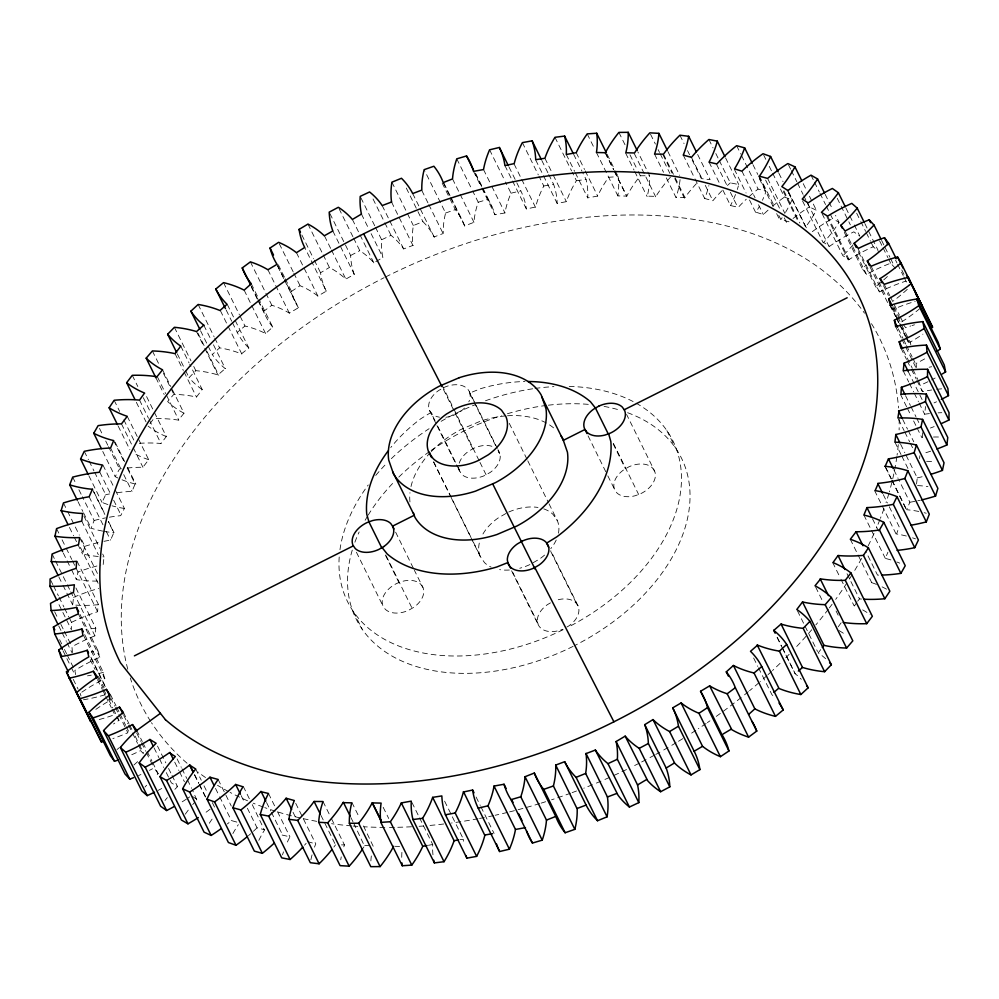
<?xml version="1.0" encoding="UTF-8"?>
<svg xmlns="http://www.w3.org/2000/svg" width="999" height="999" viewBox="0 0 999 999"><rect width="100%" height="100%" fill="white"/><g stroke="black" fill="none" stroke-linecap="round" stroke-linejoin="round"><path stroke-width="0.75" stroke-dasharray="5 3.75" d="M69.443 618.169L71.516 622.365L71.391 629.707L57.555 601.723M419.568 817.919L432.717 844.505L432.629 846.303A129.52 86.164 -26.3 0 0 432.967 854.769M614.348 170.916L626.798 196.104L617.882 195.891L618.181 193.706A129.52 86.164 -26.3 0 0 618.156 176.623L608.653 177.273A127.21 84.615 -26.3 0 0 598.126 195.067L597.677 196.066L587.724 197.877L587.812 196.079A129.52 86.164 -26.3 0 0 586.076 179.47L582.617 172.465M442.157 183.042L455.294 209.628A129.52 86.164 -26.3 0 1 464.685 225.949L473.963 222.29L474.163 220.055A127.21 84.615 -26.3 0 1 478.221 202.223L472.689 191.021M919.579 458.578L919.854 455.769M71.516 622.365A129.52 86.164 -26.3 0 1 97.602 611.725L98.064 604.695A127.21 84.615 -26.3 0 1 72.677 604.894L73.539 597.39L70.767 591.795M72.44 652.484L71.953 646.765A129.52 86.164 -26.3 0 1 93.806 636.276L94.905 635.839L95.792 628.159L75.05 586.176M103.184 564.497L104.071 556.843L102.697 554.045M916.545 484.003L917.257 477.884L905.494 454.095M929.407 413.598A127.21 84.615 -26.3 0 0 926.897 413.898L924.637 414.223L925.536 406.531M922.377 437.687L922.839 430.656M481.83 188.162L494.967 214.748L504.97 212.937L505.282 211.164A127.21 84.615 -26.3 0 1 511.013 193.194L505.482 182.005M97.465 581.068A127.21 84.615 -26.3 0 1 76.411 579.607L77.997 572.002A129.52 86.164 -26.3 0 1 100.799 565.034M512.537 180.981L526.361 208.966L535.614 207.005A127.21 84.615 -26.3 0 1 543.806 186.001L538.973 176.211M373.176 846.228L362.237 823.376M670.454 177.148A127.21 84.615 -26.3 0 0 655.968 196.353L647.265 196.154A129.52 86.164 -26.3 0 0 649.637 175.712L637.886 151.923M98.202 556.468A127.21 84.615 -26.3 0 1 82.567 553.995L84.865 546.316L80.032 536.525M102.76 531.118A127.21 84.615 -26.3 0 1 91.121 528.209L94.131 520.504L82.368 496.715M117.095 492.719A129.52 86.164 -26.3 0 1 132.03 491.396L135.102 483.953L126.798 467.157M890.883 559.927A127.21 84.615 -26.3 0 0 887.774 559.04L885.339 558.429L887.899 552.222M295.716 803.321L315.771 843.905L315.397 844.779A129.52 86.164 -26.3 0 0 314.273 847.789M721.915 190.784A127.21 84.615 -26.3 0 0 714.285 199.051L712.874 200.749L704.67 198.476L705.032 197.59A129.52 86.164 -26.3 0 0 708.878 185.602M103.946 541.333A129.52 86.164 -26.3 0 1 107.742 540.609L110.564 540.134L113.824 532.667L108.292 521.478M109.378 517.195A129.52 86.164 -26.3 0 1 120.692 515.671L124.4 508.454L114.723 488.861M906.355 536.026A127.21 84.615 -26.3 0 0 896.578 534.003L899.162 526.76L888.099 504.37M918.78 511.463A127.21 84.615 -26.3 0 0 909.839 510.052L906.617 509.715L909.877 502.235L898.813 479.845M107.904 504.545A127.21 84.615 -26.3 0 1 102.01 502.372L105.707 494.68L94.643 472.302M117.907 477.984A127.21 84.615 -26.3 0 1 115.197 476.648L119.555 469.018A129.52 86.164 -26.3 0 1 123.327 468.494M353.683 823.164L364.46 846.028A127.21 84.615 -26.3 0 1 363.224 848.001M252.235 804.595L264.448 830.157A129.52 86.164 -26.3 0 0 258.479 841.096M768.056 210.165A127.21 84.615 -26.3 0 0 763.373 214.56L755.993 212.213A129.52 86.164 -26.3 0 0 759.427 206.269M789.035 221.79L780.856 219.53L782.117 217.707M666.308 177.884L675.986 197.465L684.927 197.54L686.563 195.317A127.21 84.615 -26.3 0 1 698.651 181.281M333.878 847.065L335.514 844.829M149.962 423.626L153.709 418.693A129.52 86.164 -26.3 0 1 178.396 420.104L183.991 413.199L171.541 388.012M838.173 626.848L841.62 622.202M127.085 468.056A129.52 86.164 -26.3 0 1 141.858 467.257L142.919 467.257L148.689 459.702L138.324 438.711M183.991 413.199A127.21 84.615 -26.3 0 1 167.632 401.523L173.826 394.33A129.52 86.164 -26.3 0 1 194.455 396.603L196.478 397.04L202.21 389.51L189.773 364.323M820.679 649.65L818.218 652.871L819.018 653.408A127.21 84.615 -26.3 0 1 825.649 658.741M876.473 584.39A127.21 84.615 -26.3 0 0 873.538 583.291L871.752 582.679L873.401 580.519M139.311 443.331A129.52 86.164 -26.3 0 1 160.964 443.481L166.333 436.551L144.905 393.181M854.457 605.956L856.792 602.36M857.691 601.211L859.477 598.901A129.52 86.164 -26.3 0 0 861.812 599.075M722.901 190.135L730.506 205.532L738.286 207.342A127.21 84.615 -26.3 0 1 746.278 199.226M282.143 835.039L289.935 836.85A129.52 86.164 -26.3 0 0 286.139 844.854M196.778 799.924L192.332 789.709M854.282 224.937L859.814 236.126L853.808 231.843A127.21 84.615 -26.3 0 0 829.62 246.278L823.663 242.457A129.52 86.164 -26.3 0 0 839.01 222.34L835.551 215.347M202.21 389.51L201.411 388.973A127.21 84.615 -26.3 0 1 189.073 377.647L195.829 370.666A129.52 86.164 -26.3 0 1 215.647 374.263L217.932 374.95L225.225 368.581M213.461 344.805L225.362 368.706L223.189 366.895A127.21 84.615 -26.3 0 1 212.325 354.558L219.58 347.852A129.52 86.164 -26.3 0 1 241.408 353.883L248.826 347.977L234.99 319.992M240.122 316.208L244.967 326.011A129.52 86.164 -26.3 0 1 265.584 333.529L272.715 327.123L258.878 299.138M152.635 762.512L158.167 773.701L157.33 774.462A129.52 86.164 -26.3 0 0 154.52 777.097M895.441 268.406L890.658 263.212A127.21 84.615 -26.3 0 0 868.606 273.264L866.495 274.425L862.262 268.681L863.111 267.919A129.52 86.164 -26.3 0 0 865.921 265.284M236.85 822.09L231.406 820.579L230.419 821.428A127.21 84.615 -26.3 0 1 227.385 823.913M248.826 347.977L248.501 347.677A127.21 84.615 -26.3 0 1 237.238 332.405L244.967 326.011M210.09 809.202L208.129 810.701A127.21 84.615 -26.3 0 1 204.92 813.049M272.715 327.123L271.416 325.474A127.21 84.615 -26.3 0 1 263.674 311.313L271.828 305.244A129.52 86.164 -26.3 0 1 288.624 312.687L289.36 313.137L298.451 307.717L284.628 279.732M298.451 307.717L297.602 306.343A127.21 84.615 -26.3 0 1 291.496 291.396L300.037 285.702A129.52 86.164 -26.3 0 1 317.894 296.054L326.298 291.146L304.695 247.477M113.436 709.153L118.968 720.354L116.858 721.715A129.52 86.164 -26.3 0 0 113.549 723.963M822.127 213.761L842.881 255.732L849.075 259.528L851.722 257.904A127.21 84.615 -26.3 0 1 873.251 246.765L878.658 251.511M323.189 254.87L329.408 267.47A129.52 86.164 -26.3 0 1 345.741 279.158L354.27 274.35A127.21 84.615 -26.3 0 1 350.637 255.507L329.208 212.138M326.298 291.146L326.136 290.846A127.21 84.615 -26.3 0 1 320.542 272.752L329.408 267.47M353.571 238.062L359.79 250.649A129.52 86.164 -26.3 0 1 372.702 261.551L373.826 262.849L382.892 257.455L382.692 256.568A127.21 84.615 -26.3 0 1 381.63 239.748L375.412 227.16M505.944 513.486L497.889 518.156A42.507 28.284 -26.3 0 0 482.03 535.676M550.437 602.884L547.315 604.707A22.028 14.66 -26.3 0 0 537.35 620.816L538.199 624.612A22.028 14.66 -26.3 0 0 562.699 629.283M566.883 627.035L568.98 625.836A22.028 14.66 -26.3 0 0 578.084 605.918L550.799 550.711M108.966 694.992L110.277 700.249L107.68 701.748A129.52 86.164 -26.3 0 0 95.33 709.727M910.813 344.755L910.164 342.12L912.749 340.622A129.52 86.164 -26.3 0 0 922.926 334.166M158.167 773.701L153.946 767.956L151.836 769.118A127.21 84.615 -26.3 0 1 149.45 770.366M350.637 255.507L359.79 250.649M858.341 251.686L875.624 286.676L879.857 291.783A127.21 84.615 -26.3 0 1 905.943 281.106L909.24 285.589M143.294 753.571L140.584 750.599A127.21 84.615 -26.3 0 1 129.558 755.669M84.678 634.565L103.359 672.352L104.358 678.933A129.52 86.164 -26.3 0 0 81.256 692.569M916.458 367.507L916.083 363.449A129.52 86.164 -26.3 0 0 926.747 357.692M381.63 239.748L391.021 235.352A129.52 86.164 -26.3 0 1 402.485 247.29L403.633 248.938L412.987 245.392M391.546 202.023L412.999 245.579L412.687 242.807A127.21 84.615 -26.3 0 1 413.349 225.562L422.914 221.653A129.52 86.164 -26.3 0 1 434.14 236.938L443.269 233.466A127.21 84.615 -26.3 0 1 445.604 213.024L424.163 169.655M445.604 213.024L455.294 209.628M478.221 202.223L487.987 199.338A129.52 86.164 -26.3 0 1 494.755 213.986L494.967 214.748M103.359 672.352L102.747 672.514A127.21 84.615 -26.3 0 1 98.926 673.488M511.013 193.194L520.804 190.859A129.52 86.164 -26.3 0 1 526.361 208.966M917.257 477.884L919.629 477.347A129.52 86.164 -26.3 0 0 923.451 476.398M916.907 380.419L922.439 391.608L925.361 391.034A127.21 84.615 -26.3 0 1 931.692 389.985M75.637 674.612L74.838 670.466A129.52 86.164 -26.3 0 1 99.813 657.242L98.002 650.761L95.08 651.348A127.21 84.615 -26.3 0 1 91.271 652.01M535.714 160.052L557.155 203.434L566.346 201.648A127.21 84.615 -26.3 0 1 576.411 180.682L572.265 172.29M460.214 839.535L463.286 839.31A129.52 86.164 -26.3 0 0 463.723 844.892M543.806 186.001L553.558 184.216A129.52 86.164 -26.3 0 1 557.155 203.072L557.155 203.434M428.446 845.279L432.717 844.505M909.877 502.235L912.686 501.76A129.52 86.164 -26.3 0 0 916.495 501.036M95.792 628.159L93.544 628.483A127.21 84.615 -26.3 0 1 86.039 629.27M576.411 180.682L586.076 179.47M614.248 171.116L626.698 196.303L628.321 193.319A127.21 84.615 -26.3 0 1 640.334 175.774L649.637 175.712M341.471 844.879L344.443 844.904A129.52 86.164 -26.3 0 0 343.469 847.914M878.571 575.124L877.522 575.112L865.758 551.323M364.747 845.554L370.454 845.703M395.129 846.303L399.588 846.415M102.885 556.805L104.071 556.843M124.4 508.454L123.864 508.379A127.21 84.615 -26.3 0 1 111.988 505.794M719.268 160.489L730.331 182.879L738.736 184.528A129.52 86.164 -26.3 0 1 737.287 189.51M135.102 483.953L132.667 483.341A127.21 84.615 -26.3 0 1 120.704 479.233M247.377 808.228L257.055 827.821L264.685 829.782M741.483 155.469L758.079 189.061L766.096 191.259A129.52 86.164 -26.3 0 1 762.424 200.275M307.555 841.633L315.771 843.905M148.689 459.702L146.903 459.09A127.21 84.615 -26.3 0 1 133.079 452.697M772.689 173.302L784.452 197.09L792.02 199.837A129.52 86.164 -26.3 0 1 784.652 213.786M166.333 436.551L165.984 436.413A127.21 84.615 -26.3 0 1 148.089 426.086M806.518 201.348L809.29 206.943L816.37 210.227A129.52 86.164 -26.3 0 1 805.681 226.91M830.369 214.348L832.454 218.544L839.01 222.34M174.875 789.335A129.52 86.164 -26.3 0 1 177.56 786.638L171.353 782.854L164.448 768.868M192.495 796.49L197.165 799.5M890.971 307.555L892.582 309.628A127.21 84.615 -26.3 0 1 915.196 301.411M903.158 324.313L905.681 327.747L906.93 327.285A127.21 84.615 -26.3 0 1 910.726 325.986M116.446 716.92L118.968 720.354M654.557 471.004L652.359 467.844A22.028 14.66 -26.3 0 0 628.733 466.908L623.776 469.792A22.028 14.66 -26.3 0 0 614.66 489.697L616.858 492.857A22.028 14.66 -26.3 0 0 635.114 495.754L640.484 493.793A22.028 14.66 -26.3 0 0 654.557 471.004L626.585 414.423M558.466 533.166A42.507 28.284 -26.3 0 0 557.28 520.504L553.034 514.41A42.507 28.284 -26.3 0 0 540.983 508.054M578.084 605.918L575.886 602.759A22.028 14.66 -26.3 0 0 554.92 600.724M472.789 448.826L442.769 388.099L438.598 390.522A22.028 14.66 -26.3 0 0 429.483 410.427L431.68 413.586A22.028 14.66 -26.3 0 0 439.485 417.195M458.141 468.394L461.7 474.325A22.028 14.66 -26.3 0 0 485.314 475.249L490.284 472.377A22.028 14.66 -26.3 0 0 500.237 456.268L498.026 449.712M451.498 498.276L480.307 556.568L484.552 562.674A42.507 28.284 -26.3 0 0 491.133 567.12M422.927 587.387L420.729 584.228A22.028 14.66 -26.3 0 0 402.472 581.331L397.115 583.291A22.028 14.66 -26.3 0 0 383.029 606.068L385.239 609.228A22.028 14.66 -26.3 0 0 408.853 610.164L413.811 607.292A22.028 14.66 -26.3 0 0 422.927 587.387L414.398 570.317M901.772 269.917L904.532 275.512M895.566 260.115L896.952 262.924M897.639 264.323L903.171 275.512M903.87 276.91L905.943 281.106M881.605 240.422L884.377 246.016M885.064 247.415L889.909 257.205M890.596 258.604L894.055 265.609M879.595 240.821L882.354 246.428M883.054 247.827L887.886 257.617M888.586 259.016L890.658 263.212M864.822 223.526L877.959 250.112M856.655 213.187L860.114 220.18M860.801 221.578L865.646 231.368M866.333 232.767L870.479 241.171M871.178 242.57L873.251 246.765M884.24 284.365L889.772 295.567M890.459 296.965L899.45 315.147M900.149 316.558L902.909 322.153M845.978 208.142L853.583 223.539M883.491 285.639L888.336 295.442M893.868 306.631L901.473 322.028L903.571 320.667A129.52 86.164 -26.3 0 0 919.492 308.853M892.869 307.143L897.027 315.534M897.714 316.933L910.164 342.12M891.97 307.667L900.961 325.861M901.647 327.26L907.179 338.449M907.879 339.847L909.265 342.645M871.14 266.258L886.35 297.04M890.359 305.332L895.891 316.521M896.578 317.919L899.35 323.526M900.037 324.925L905.569 336.114M906.268 337.512L909.714 344.505M837.212 198.264L850.349 224.85M890.109 305.407L895.641 316.596M896.328 317.994L899.1 323.601M899.787 325L905.319 336.188M906.018 337.587L909.477 344.593M869.879 266.658L887.861 303.047M898.226 328.733L903.071 338.536M903.758 339.935L905.831 344.131M906.53 345.529L912.062 356.73M912.749 358.129L915.521 363.723M857.979 248.626L879.407 292.008M895.641 326.648L901.173 337.849M901.872 339.248L915.696 367.232M845.054 231.044L866.495 274.425M903.346 350.149L912.337 368.344M913.024 369.742L917.869 379.533M918.556 380.931L922.439 391.608M844.292 232.292L862.262 268.681M825.174 194.355L832.791 209.74M900.998 348.239L906.53 359.428M907.217 360.826L910.676 367.819M911.375 369.23L916.208 379.021M908.241 371.553L922.764 400.936M811.013 175.175L813.773 180.769M814.472 182.168L819.305 191.958M820.004 193.356L825.536 204.558M826.223 205.956L829.682 212.949M827.647 216.146L849.075 259.528M903.208 370.841L908.74 382.043M909.427 383.441L913.573 391.833M914.272 393.231L918.418 401.623M919.105 403.022L924.637 414.223M826.847 216.633L848.288 260.015M803.233 183.641L806.692 190.634M809.452 196.229L816.37 210.227M905.544 395.679L910.389 405.469M911.076 406.868L915.921 416.658M916.607 418.057L919.38 423.663M807.667 203.272L829.108 246.641M788.536 164.96L790.609 169.156M791.308 170.567L796.84 181.756M797.527 183.154L803.059 194.343M803.758 195.754L805.831 199.95M900.474 394.355L906.692 406.943M907.392 408.341L910.851 415.347M913.61 420.941L916.383 426.536M917.07 427.934L921.915 437.737M802.522 200.899L823.276 242.882M902.696 419.38L907.529 429.183M908.228 430.581L913.76 441.77M788.623 191.945L806.605 228.321M787.736 190.697L806.405 228.484M778.883 173.252L783.029 181.656M788.561 192.844L792.02 199.837M898.576 419.418L904.107 430.606M904.794 432.005L909.639 441.808M910.326 443.206L913.098 448.801M783.915 190.809L799.824 223.002M783.341 191.546L798.551 222.34M763.698 155.12L765.783 159.316M769.23 166.309L772.002 171.903M900.648 444.293L904.807 452.697M767.594 178.421L784.877 213.399M765.609 180.107L780.831 210.889M784.277 217.882L787.05 223.489M894.929 442.157L901.148 454.745M901.835 456.143L908.066 468.743M759.415 176.161L774.637 206.943M778.783 215.334L780.856 219.53M752.959 164.673L757.791 174.475M758.491 175.874L766.096 191.259M759.352 178.659L773.189 206.643M776.648 213.636L780.107 220.629M736.638 145.679L740.796 154.071M893.968 470.054L898.113 478.446M741.945 171.179L755.082 197.765M758.541 204.758L763.373 214.56M885.863 467.732L891.395 478.933M892.095 480.332L906.617 509.715M884.952 466.308L891.17 478.908M891.87 480.307L906.393 509.69M734.315 169.218L746.066 193.007M749.525 200L755.744 212.6M725.599 157.942L738.736 184.528M708.89 139.498L713.036 147.902M715.808 153.496L718.568 159.091M883.266 494.58L887.412 502.972M716.545 164.311L727.609 186.701M730.381 192.295L737.986 207.68M874.6 490.546L881.518 504.532M882.204 505.931L896.041 533.928M709.065 162.15L720.129 184.54M697.652 154.483L710.102 179.67L701.335 178.596L690.272 156.206M872.502 518.793L879.42 532.792M691.445 157.367L702.509 179.758M705.269 185.352L712.874 200.749M679.907 135.215L684.053 143.606M687.512 150.612L689.585 154.808M863.898 515.047L870.816 529.033M871.503 530.444L885.339 558.429M683.229 155.095L694.293 177.485M694.992 178.883L704.67 198.476M667.894 151.536L679.657 175.325M663.486 154.171L684.927 197.54M662.999 154.833L671.99 173.027M674.75 178.621L684.44 198.214M650.536 134.241L655.381 144.043M658.141 149.638L659.527 152.435M660.227 153.834L669.904 173.426M850.311 539.298L871.752 582.679M654.557 154.096L663.548 172.278M847.027 573.713L859.477 598.901M634.253 153.446L655.694 196.815M832.666 562.449L840.271 577.834M840.958 579.233L854.095 605.819M618.893 132.405L625.811 146.391M629.957 154.795L637.562 170.18M638.261 171.578L640.334 175.774M625.699 153.234L634.003 170.017M634.69 171.428L647.14 196.616M836.076 611.001L838.161 615.197M607.092 154.233L614.697 169.63M615.396 171.029L618.156 176.623M605.357 152.722L613.661 169.518M605.257 152.922L613.548 169.718M815.696 587.2L823.313 602.597M587.212 133.891L594.13 147.889M596.44 152.51L617.882 195.891M576.236 152.685L584.54 169.48M585.227 170.879L597.677 196.066M573.626 154.283L581.918 171.066M797.477 610.889L804.395 624.887M805.082 626.286L817.532 651.473M566.283 154.495L574.587 171.291M575.274 172.69L587.724 197.877M554.969 137.3L571.578 170.891M544.905 158.267L552.509 173.651M553.209 175.062L566.346 201.648M541.795 160.427L548.026 173.027M548.713 174.425L553.558 184.216M777.234 637.412L781.38 645.804M782.08 647.202L795.216 673.788M777.097 637.287L781.93 647.09M782.629 648.488L795.079 673.676L797.252 675.474A127.21 84.615 -26.3 0 1 801.298 679.308M666.907 430.619L675.486 447.964M522.377 142.62L538.274 174.813M514.098 163.998L521.003 177.984M521.703 179.383L535.526 207.367M753.633 658.016L757.779 666.408M758.478 667.819L771.94 694.705A127.21 84.615 -26.3 0 1 773.875 696.678M509.04 167.07L520.804 190.859M504.92 165.584L511.838 179.583M489.585 149.813L504.795 180.594M483.528 169.555L491.133 184.94M491.82 186.351L504.97 212.937M613.398 443.394L638.636 494.468M613.199 443.956L625.474 468.806M475.487 173.214L482.405 187.213M482.892 188.224L491.883 206.418M475.536 174.151L481.768 186.751M482.455 188.149L487.987 199.338M473.526 171.366L481.143 186.763M456.78 158.841L472.003 189.623M588.061 435.864L607.155 474.513M607.842 475.899L615.009 490.197M452.522 178.908L459.44 192.907M460.127 194.305L473.963 222.29M443.893 183.204L450.112 195.804M450.811 197.203L462.562 220.991M443.244 182.567L464.685 225.949M421.853 190.534L428.072 203.122M428.771 204.533L443.294 233.916M412.699 193.556L434.328 237.312M406.318 188.074L422.914 221.653M391.908 182.18L413.349 225.562M509.265 423.339L527.097 459.428M527.784 460.826L548.364 502.46M549.05 503.858L557.28 520.504M382.192 205.569L389.111 219.555M389.797 220.954L403.633 248.938M550.724 551.398L576.648 603.846M443.568 387.649A22.028 14.66 -26.3 0 1 469.38 391.745L497.352 448.326M495.591 445.492L469.667 393.044L480.744 388.636A129.608 86.226 -26.3 0 1 524.999 381.531M498.314 451.011L499.687 453.771M373.039 198.976L384.103 221.366M384.802 222.765L391.021 235.352M360.889 197.777L374.725 225.762M361.451 214.073L368.369 228.072M371.128 233.666L382.892 257.455M442.008 385.04L453.084 407.43M453.771 408.828L479.283 461.001M479.97 462.375L486.101 474.8M352.385 219.468L359.303 233.454M359.99 234.852L373.826 262.849M339.048 208.679L352.884 236.663M512.662 572.24L537.912 623.314M511.588 570.779L538.199 624.612M435.027 420.791L430.931 412.5L420.804 418.756A129.608 86.226 -26.3 0 0 390.771 447.515M437.749 426.311L460.939 473.239M429.483 410.427L436.313 424.238M436.988 425.611L457.455 467.02M332.842 230.969L354.27 274.35M324.55 236.039L330.769 248.639M331.468 250.037L345.991 279.42M433.641 461.763L472.752 540.884M473.439 542.27L480.981 557.542M433.653 462.175L450.811 496.878M307.967 224.088L322.49 253.471M301.86 234.977L313.624 258.766M314.31 260.165L320.542 272.752M296.453 252.685L317.894 296.054M279.283 243.719L293.119 271.703M293.806 273.102L300.037 285.702M278.359 264.81L284.578 277.397M285.277 278.796L291.496 291.396M277.023 264.335L283.928 278.334M277.622 266.209L283.853 278.808M284.54 280.207L296.303 303.996M267.919 269.755L289.36 313.137M395.641 532.18L413.711 568.943M250.399 261.875L271.828 305.244M386.188 555.831L412.112 608.279M251.273 283.741L258.192 297.739M385.314 555.007L398.951 582.617M251.224 286.126L257.455 298.726M258.142 300.125L263.674 311.313M251.273 286.888L257.505 299.475M258.192 300.874L265.796 316.271M244.143 290.147L251.061 304.146M251.748 305.544L265.584 333.529M223.526 282.63L239.435 314.81M356.431 552.247L383.029 606.068M476.098 797.04L480.244 805.431M480.931 806.83L494.08 833.416M227.385 304.595L234.303 318.594M226.174 310.015L231.706 321.216M232.392 322.615L237.238 332.405M220.404 310.701L227.322 324.687M228.009 326.086L241.845 354.083M353.521 611.763L362.1 629.108M444.605 801.161L463.286 838.948M198.139 304.47L214.048 336.663M214.748 338.062L219.58 347.852M203.784 325.212L210.839 339.323M200.562 330.769L207.48 344.767M208.179 346.166L212.325 354.558M197.989 333.204L206.281 350M206.98 351.398L218.731 375.187M196.503 331.568L204.108 346.965M204.795 348.364L217.932 374.95M411.963 802.522L418.881 816.52M174.388 327.297L190.984 360.876M193.756 366.471L195.829 370.666M180.782 346.129L189.073 362.924M177.322 353.858L184.927 369.243M185.614 370.641L189.073 377.647M175.037 353.658L183.329 370.454M184.028 371.853L196.478 397.04M383.191 807.317L388.723 818.506M162.55 369.817L170.854 386.613M152.385 350.949L159.99 366.346M163.449 373.339L170.367 387.337M171.054 388.736L173.826 394.33M157.38 376.798L165.684 393.594M166.371 394.992L178.821 420.179M155.869 377.734L164.173 394.53M351.86 802.384L359.465 817.781M350.911 817.569L352.997 821.765M132.268 375.324L137.8 386.513M143.332 397.714L150.936 413.099M139.523 400.099L148.514 418.294M149.201 419.692L160.964 443.481M136.339 402.297L146.016 421.878M323.014 801.535L330.619 816.92M331.306 818.318L344.443 844.904M127.248 416.321L137.625 437.312M320.991 815.446L334.815 843.431M114.148 400.262L119.68 411.463M123.826 419.855L134.89 442.245M121.478 423.888L132.555 446.278M133.242 447.677L142.919 467.257M118.132 425.986L129.895 449.762M115.085 442.157L124.775 461.75M127.535 467.345L135.839 484.14M113.661 440.571L124.038 461.563M293.032 812.249L295.804 817.844M110.589 448.014L120.966 469.006M123.726 474.6L132.03 491.396M99.5 428.434L102.26 434.041M105.719 441.034L107.792 445.229M108.491 446.628L119.555 469.018M102.747 451.461L115.197 476.648M268.494 793.468L274.713 806.068M277.485 811.663L289.935 836.85M102.959 465.072L114.023 487.462M266.546 802.509L270.692 810.901M271.391 812.299L282.455 834.689M99.838 472.24L110.901 494.63M113.661 500.224L121.266 515.621M84.266 451.311L88.424 459.702M89.111 461.101L93.956 470.891M243.257 786.4L249.475 799M88.874 475.786L102.01 502.372M93.993 492.107L105.057 514.497M108.516 521.49L114.048 532.692L110.602 532.33A127.21 84.615 -26.3 0 1 103.859 531.331M92.383 489.285L104.833 514.473M241.159 795.641L244.618 802.634M89.123 496.765L103.646 526.148M106.418 531.743L110.564 540.134M72.69 477.122L76.149 484.115M78.909 489.722L81.681 495.317M218.144 779.47L231.281 806.056M77.984 501.623L82.817 511.413M83.516 512.812L91.121 528.209M84.016 516.271L99.925 548.451M215.509 788.398L218.956 795.391M219.655 796.802L231.406 820.579M81.743 521.116L98.352 554.707M195.717 769.005L201.249 780.207M204.021 785.801L207.467 792.794M212.312 802.597L215.085 808.191M63.436 502.947L66.883 509.94M67.582 511.338L79.333 535.127M79.683 537.599L97.665 573.988M194.668 774.712L198.813 783.116M199.513 784.515L205.732 797.102M194.468 774.874L198.614 783.266M199.3 784.665L205.532 797.264M80.407 547.427L98.389 583.816M69.431 527.41L73.576 535.801M74.276 537.2L77.035 542.807M77.722 544.205L82.567 553.995M177.11 758.915L181.269 767.319M181.955 768.718L186.801 778.508M187.487 779.907L191.633 788.298M77.085 561.263L98.526 604.645M174.725 762.15L178.883 770.541M179.57 771.94L184.415 781.742M56.556 528.621L59.316 534.215M62.088 539.81L65.547 546.815M66.234 548.214L71.766 559.403M72.465 560.801L75.225 566.408M75.924 567.807L97.602 611.725M63.274 553.021L70.879 568.406M71.566 569.817L76.411 579.607M157.505 746.066L165.809 762.849M168.569 768.456L171.341 774.05M172.028 775.449L177.56 786.638M154.071 747.876L158.903 757.667M159.603 759.065L163.749 767.469M73.464 592.469L94.905 635.839M52.098 554.02L54.858 559.615M55.557 561.013L66.621 583.404M67.308 584.802L70.08 590.397M80.02 614.385L98.002 650.761M136.738 730.319L142.27 741.52M142.957 742.919L146.416 749.912M147.103 751.31L151.948 761.113M78.372 613.873L99.813 657.242M136.663 732.979L140.809 741.37M141.496 742.769L145.654 751.161M146.341 752.559L153.946 767.956M58.841 576.898L62.3 583.903M62.999 585.302L72.677 604.894M123.376 712.324L128.908 723.526M129.595 724.924L132.368 730.519M135.127 736.113L138.586 743.119M139.286 744.517L143.431 752.909M123.739 715.396L127.884 723.788M128.584 725.187L137.575 743.381M138.262 744.779L141.021 750.374M83.479 635.277L104.92 678.658M110.452 694.555L115.984 705.756M116.671 707.155L119.443 712.749M120.13 714.148L125.662 725.336M126.349 726.735L129.808 733.741M90.909 657.217L106.119 687.999M91.359 658.691L105.882 688.074M110.577 697.764L114.723 706.156M115.409 707.554L118.182 713.161M118.869 714.56L127.86 732.742A127.21 84.615 -26.3 0 1 112.85 738.573M90.222 659.677L95.067 669.467M98.514 676.46L104.058 687.662M108.891 697.452L110.277 700.249M50.774 580.382L52.847 584.577M53.534 585.976L58.379 595.779M59.066 597.177L63.911 606.967M64.598 608.366L68.744 616.77M97.527 676.972L103.059 688.174M103.746 689.572L105.832 693.768M108.591 699.362L112.737 707.754M97.477 679.645L102.31 689.447M103.009 690.846L105.082 695.042M105.769 696.44L111.301 707.629M112 709.04L114.76 714.635L113.511 715.097A127.21 84.615 -26.3 0 1 95.742 720.404M54.658 611.788L58.117 618.781M60.889 624.375L63.649 629.969M64.348 631.368L71.953 646.765M58.729 625.923L61.488 631.518M62.188 632.916L66.334 641.321M67.02 642.719L71.866 652.509M59.628 639.685L61.701 643.88M64.46 649.475L66.533 653.671M67.233 655.069L74.838 670.466M63.037 650.786L70.642 666.183M71.329 667.582L74.788 674.575M73.239 679.345L78.084 689.135M80.157 693.331L80.981 695.991M469.38 391.745L470.217 395.542A22.028 14.66 -26.3 0 1 468.831 401.848M839.073 630.606A127.21 84.615 -26.3 0 1 846.378 635.376M812.312 231.668A127.21 84.615 -26.3 0 1 832.454 218.544M911.987 325.574A127.21 84.615 -26.3 0 1 914.522 324.775M935.151 378.009A129.52 86.164 -26.3 0 1 931.58 379.907M927.971 381.718A129.52 86.164 -26.3 0 1 920.628 385.127M862.661 609.889A127.21 84.615 -26.3 0 1 870.067 614.572M920.316 500.224A129.52 86.164 -26.3 0 1 917.769 500.774M929.145 367.22A127.21 84.615 -26.3 0 1 931.68 366.745M907.279 289.348A129.52 86.164 -26.3 0 1 893.256 301.036M896.865 561.987A127.21 84.615 -26.3 0 1 899.737 563.149M882.08 586.863A127.21 84.615 -26.3 0 1 887.362 589.672M912.537 537.837A127.21 84.615 -26.3 0 1 915.521 538.873M924.137 512.687A127.21 84.615 -26.3 0 1 926.235 513.249M917.544 485.576A127.21 84.615 -26.3 0 1 927.959 486.55M680.082 179.645A129.52 86.164 -26.3 0 1 675.986 197.465M735.514 194.518A129.52 86.164 -26.3 0 1 730.506 205.532M772.951 205.919A127.21 84.615 -26.3 0 1 784.452 197.09M853.109 244.73A129.52 86.164 -26.3 0 1 842.881 255.732M887.424 276.511A129.52 86.164 -26.3 0 1 881.68 281.693M880.693 282.53A129.52 86.164 -26.3 0 1 875.624 286.676M727.447 185.464A127.21 84.615 -26.3 0 1 730.331 182.879M793.056 218.469A127.21 84.615 -26.3 0 1 809.29 206.943M749.113 196.616A127.21 84.615 -26.3 0 1 758.079 189.061M933.478 437.025A127.21 84.615 -26.3 0 1 940.708 437.062M930.631 451.198A129.52 86.164 -26.3 0 1 924.287 453.171M926.597 461.313A127.21 84.615 -26.3 0 1 933.715 461.613M938.111 412.862A127.21 84.615 -26.3 0 1 941.795 412.699M934.165 426.585A129.52 86.164 -26.3 0 1 930.406 428.022M936.725 389.323A127.21 84.615 -26.3 0 1 942.956 388.736M936.5 401.785A129.52 86.164 -26.3 0 1 934.053 402.909M401.735 857.342A129.52 86.164 -26.3 0 1 401.96 851.585M370.879 860.938A129.52 86.164 -26.3 0 1 371.441 855.119M340.746 859.802A129.52 86.164 -26.3 0 1 341.246 856.855M310.889 859.752A129.52 86.164 -26.3 0 1 312.35 853.783M306.156 843.318A127.21 84.615 -26.3 0 1 304.533 845.191M282.53 854.857A129.52 86.164 -26.3 0 1 283.479 851.86M257.055 827.821A127.21 84.615 -26.3 0 1 248.476 835.626M232.879 833.553A129.52 86.164 -26.3 0 1 238.324 824.662M209.315 823.251A129.52 86.164 -26.3 0 1 213.324 817.394M185.315 814.16A129.52 86.164 -26.3 0 1 189.61 808.378M192.695 804.582A129.52 86.164 -26.3 0 1 194.293 802.709M189.723 796.865A127.21 84.615 -26.3 0 1 187.525 798.363M186.413 799.113A127.21 84.615 -26.3 0 1 180.757 802.697M164.997 800.486A129.52 86.164 -26.3 0 1 167.333 797.652M161.713 788.486A127.21 84.615 -26.3 0 1 158.142 790.384M144.955 787.1A129.52 86.164 -26.3 0 1 146.616 785.251M140.946 774.5A127.21 84.615 -26.3 0 1 138.486 775.599M133.941 764.997A129.52 86.164 -26.3 0 1 137.775 761.538M116.995 749.575A129.52 86.164 -26.3 0 1 118.968 747.889M105.082 694.78A127.21 84.615 -26.3 0 1 83.479 699.762M91.296 675.162A127.21 84.615 -26.3 0 1 87.5 675.848M73.539 597.39A129.52 86.164 -26.3 0 1 98.689 588.486M84.865 546.316A129.52 86.164 -26.3 0 1 100.125 542.157M94.131 520.504A129.52 86.164 -26.3 0 1 105.569 517.882M105.707 494.68A129.52 86.164 -26.3 0 1 109.515 493.943M871.478 323.676A412.162 274.188 -26.3 0 1 898.538 407.979M899.112 418.918A412.162 274.188 -26.3 0 1 899.112 429.932M898.263 444.667A412.162 274.188 -26.3 0 1 897.077 455.182M896.865 456.693A412.162 274.188 -26.3 0 1 889.335 491.87M888.898 493.406A412.162 274.188 -26.3 0 1 886.051 502.597M883.978 508.691A412.162 274.188 -26.3 0 1 880.419 518.294M879.882 519.667A412.162 274.188 -26.3 0 1 876.473 527.959M874.038 533.491A412.162 274.188 -26.3 0 1 868.119 545.966M861.6 558.416A412.162 274.188 -26.3 0 1 852.871 573.488M852.035 574.85A412.162 274.188 -26.3 0 1 847.776 581.605M846.902 582.954A412.162 274.188 -26.3 0 1 835.688 599.363M832.105 604.258A412.162 274.188 -26.3 0 1 829.357 607.929M828.433 609.153A412.162 274.188 -26.3 0 1 815.833 624.924M811.762 629.732A412.162 274.188 -26.3 0 1 795.816 647.427M789.16 654.32A412.162 274.188 -26.3 0 1 785.776 657.742M780.057 663.348A412.162 274.188 -26.3 0 1 772.477 670.554M771.378 671.578A412.162 274.188 -26.3 0 1 768.044 674.637M766.92 675.649A412.162 274.188 -26.3 0 1 760.102 681.718M758.94 682.729A412.162 274.188 -26.3 0 1 749.587 690.684M748.388 691.67A412.162 274.188 -26.3 0 1 742.394 696.565M741.183 697.539A412.162 274.188 -26.3 0 1 715.059 717.245M709.952 720.841A412.162 274.188 -26.3 0 1 707.392 722.614M706.106 723.488A412.162 274.188 -26.3 0 1 698.363 728.708M695.804 730.394A412.162 274.188 -26.3 0 1 689.335 734.565M682.767 738.673A412.162 274.188 -26.3 0 1 677.459 741.92M676.123 742.732A412.162 274.188 -26.3 0 1 669.405 746.703M668.056 747.489A412.162 274.188 -26.3 0 1 661.251 751.385M659.877 752.147A412.162 274.188 -26.3 0 1 655.769 754.432M654.382 755.194A412.162 274.188 -26.3 0 1 647.464 758.915M646.078 759.652A412.162 274.188 -26.3 0 1 640.509 762.562M639.11 763.273A412.162 274.188 -26.3 0 1 632.092 766.795M626.46 769.555A412.162 274.188 -26.3 0 1 610.926 776.785M609.502 777.422A412.162 274.188 -26.3 0 1 603.846 779.919M600.998 781.143A412.162 274.188 -26.3 0 1 593.868 784.14M592.432 784.727A412.162 274.188 -26.3 0 1 583.778 788.199M576.51 790.996A412.162 274.188 -26.3 0 1 572.127 792.632M570.666 793.169A412.162 274.188 -26.3 0 1 551.548 799.812M545.641 801.722A412.162 274.188 -26.3 0 1 541.208 803.109M539.735 803.558A412.162 274.188 -26.3 0 1 508.791 812.087M507.317 812.449A412.162 274.188 -26.3 0 1 495.179 815.259M493.618 815.596A412.162 274.188 -26.3 0 1 485.826 817.232M484.265 817.544A412.162 274.188 -26.3 0 1 479.582 818.443M478.022 818.743A412.162 274.188 -26.3 0 1 462.387 821.428M460.826 821.665A412.162 274.188 -26.3 0 1 451.461 823.014M443.693 824A412.162 274.188 -26.3 0 1 429.795 825.449M423.663 825.973A412.162 274.188 -26.3 0 1 419.093 826.31M411.526 826.76A412.162 274.188 -26.3 0 1 396.091 827.322M394.48 827.347A412.162 274.188 -26.3 0 1 386.438 827.409M384.827 827.397A412.162 274.188 -26.3 0 1 364.111 826.785M357.804 826.398A412.162 274.188 -26.3 0 1 353.109 826.036M351.548 825.911A412.162 274.188 -26.3 0 1 331.593 823.7M316.72 821.34A412.162 274.188 -26.3 0 1 301.523 818.256M299.937 817.894A412.162 274.188 -26.3 0 1 276.698 811.613M275.187 811.126A412.162 274.188 -26.3 0 1 264.747 807.604M263.274 807.067A412.162 274.188 -26.3 0 1 253.184 803.159M247.552 800.786A412.162 274.188 -26.3 0 1 230.082 792.407M228.659 791.658A412.162 274.188 -26.3 0 1 217.507 785.301M205.507 777.534A412.162 274.188 -26.3 0 1 197.877 772.002M187.05 763.224A412.162 274.188 -26.3 0 1 151.486 722.689M150.637 721.365A412.162 274.188 -26.3 0 1 130.295 677.934M127.785 669.255A412.162 274.188 -26.3 0 1 384.128 277.685M385.539 276.973A412.162 274.188 -26.3 0 1 864.51 313.187M409.952 501.948A83.779 55.732 -26.3 0 1 409.977 492.644M411.001 486.55A83.779 55.732 -26.3 0 1 430.307 452.597M431.306 451.536A83.779 55.732 -26.3 0 1 460.576 429.645L480.656 421.079A83.779 55.732 -26.3 0 1 505.956 415.884M507.517 415.771A83.779 55.732 -26.3 0 1 555.157 429.22M464.485 408.054A22.028 14.66 -26.3 0 1 460.264 411.65L455.307 414.523A22.028 14.66 -26.3 0 1 445.866 417.27M459.503 471.153A22.028 14.66 -26.3 0 1 458.666 467.357M459.24 463.186A22.028 14.66 -26.3 0 1 468.618 451.248L473.576 448.376A22.028 14.66 -26.3 0 1 493.793 447.003M498.076 450.274A22.028 14.66 -26.3 0 1 499.4 452.472M556.218 540.022A42.507 28.284 -26.3 0 1 550.761 548.701M544.567 555.094A42.507 28.284 -26.3 0 1 539.697 558.928L530.119 564.472A42.507 28.284 -26.3 0 1 519.78 568.256M509.365 570.017A42.507 28.284 -26.3 0 1 499.587 569.63M480.307 556.568A42.507 28.284 -26.3 0 1 479.795 541.183M508.728 512.037A42.507 28.284 -26.3 0 1 537.999 507.455M636.088 403.159A181.468 120.717 -26.3 0 1 568.618 626.922M563.136 629.695A181.468 120.717 -26.3 0 1 339.285 555.894M339.972 549.687A181.468 120.717 -26.3 0 1 368.244 484.965M375.749 475.412A181.468 120.717 -26.3 0 1 386.963 463.037M391.358 458.653A181.468 120.717 -26.3 0 1 429.083 428.708M441.133 421.316A181.468 120.717 -26.3 0 1 475.549 404.545M485.502 400.761A181.468 120.717 -26.3 0 1 533.466 388.673M535.039 388.449A181.468 120.717 -26.3 0 1 553.921 386.638M569.193 386.426A181.468 120.717 -26.3 0 1 634.752 402.422M627.609 412.712A181.468 120.717 -26.3 0 1 687.312 519.38A181.468 120.717 -26.3 0 1 574.462 645.666M573.089 646.365A181.468 120.717 -26.3 0 1 402.859 661.513A181.468 120.717 -26.3 0 1 352.422 549.6M354.895 542.22A181.468 120.717 -26.3 0 1 359.141 531.967M365.135 520.279A181.468 120.717 -26.3 0 1 367.407 516.383M368.194 515.097A181.468 120.717 -26.3 0 1 394.468 481.493M398.813 477.097A181.468 120.717 -26.3 0 1 429.845 451.348M431.131 450.449A181.468 120.717 -26.3 0 1 501.461 415.584M507.43 413.736A181.468 120.717 -26.3 0 1 546.778 405.382M548.351 405.194A181.468 120.717 -26.3 0 1 588.648 404.383M604.07 406.406A181.468 120.717 -26.3 0 1 619.954 410.164"/><path stroke-width="1.5" d="M56.868 600.324L49.95 586.326L50.075 578.983A129.52 86.164 -26.3 0 1 76.161 568.344L76.623 561.313A127.21 84.615 -26.3 0 1 51.236 561.513L52.098 554.02A129.52 86.164 -26.3 0 1 78.521 544.755L79.683 537.599A127.21 84.615 -26.3 0 1 54.97 536.226L56.556 528.621A129.52 86.164 -26.3 0 1 79.371 521.653L81.743 521.116L82.642 513.474L81.456 513.424A127.21 84.615 -26.3 0 1 61.126 510.614L63.436 502.947A129.52 86.164 -26.3 0 1 86.314 497.24L89.123 496.765L92.383 489.285M941.607 423.451A129.52 86.164 -26.3 0 0 948.925 420.017L927.484 376.635L927.609 369.293A127.21 84.615 -26.3 0 0 905.456 370.517L903.208 370.841L904.095 363.161L905.194 362.724A129.52 86.164 -26.3 0 0 927.047 352.235L926.448 345.092A127.21 84.615 -26.3 0 0 903.92 347.652L900.998 348.239L899.187 341.758A129.52 86.164 -26.3 0 0 924.162 328.534L922.826 321.628A127.21 84.615 -26.3 0 0 896.253 326.486L895.641 326.648L894.642 320.067A129.52 86.164 -26.3 0 0 918.843 305.669L916.782 299.026A127.21 84.615 -26.3 0 0 893.918 304.22L890.109 305.407M948.925 420.017L949.05 412.674L927.609 369.293M607.429 796.802L607.754 799.562A127.21 84.615 -26.3 0 1 607.092 816.82L597.527 820.728A129.52 86.164 -26.3 0 1 586.301 805.444L564.672 761.688L555.706 765.084L577.172 808.915A127.21 84.615 -26.3 0 1 574.837 829.345L565.134 832.754L543.706 789.372A129.52 86.164 -26.3 0 1 534.315 773.051L525.037 776.71L524.837 778.945A127.21 84.615 -26.3 0 1 520.779 796.777L542.22 840.159L532.455 843.044L511.013 799.662A129.52 86.164 -26.3 0 1 504.245 785.014L504.033 784.252L494.03 786.063L493.718 787.836A127.21 84.615 -26.3 0 1 487.987 805.806L509.415 849.187L499.637 851.523L478.196 808.141A129.52 86.164 -26.3 0 1 472.639 790.034L463.386 791.995A127.21 84.615 -26.3 0 1 455.194 812.999L476.623 856.38L466.883 858.153L445.442 814.784A129.52 86.164 -26.3 0 1 441.845 795.928L432.654 797.352A127.21 84.615 -26.3 0 1 422.589 818.318L444.031 861.7L434.365 862.911L412.924 819.53A129.52 86.164 -26.3 0 1 411.188 802.921L411.276 801.123L401.323 802.934L400.874 803.933A127.21 84.615 -26.3 0 1 390.347 821.727L380.844 822.377A129.52 86.164 -26.3 0 1 380.819 805.294L381.118 803.109L372.202 802.896L381.193 821.091M525.037 776.71L546.478 820.092L546.278 822.327A127.21 84.615 -26.3 0 1 542.22 840.159M927.484 376.635A129.52 86.164 -26.3 0 1 901.398 387.275L900.936 394.305A127.21 84.615 -26.3 0 1 926.323 394.106L925.461 401.61A129.52 86.164 -26.3 0 1 899.038 410.864L897.889 418.019A127.21 84.615 -26.3 0 1 922.589 419.393L944.03 462.774L942.444 470.379A129.52 86.164 -26.3 0 1 931.08 474.25M936.937 449.001A129.52 86.164 -26.3 0 0 946.902 444.98L947.764 437.487L926.323 394.106M922.589 419.393L921.003 426.998A129.52 86.164 -26.3 0 1 898.201 433.966L895.816 434.503L894.929 442.157L896.115 442.195A127.21 84.615 -26.3 0 1 916.433 445.005L937.874 488.386L935.564 496.053A129.52 86.164 -26.3 0 1 921.59 499.925M494.03 786.063L515.472 829.445L515.147 831.218A127.21 84.615 -26.3 0 1 509.415 849.187M463.474 791.633L484.827 835.376A127.21 84.615 -26.3 0 1 476.623 856.38M935.564 496.053L914.135 452.684L916.433 445.005M77.285 500.224L69.68 484.827L72.69 477.122A129.52 86.164 -26.3 0 1 99.263 472.29L102.422 464.997A127.21 84.615 -26.3 0 1 80.582 458.991L84.266 451.311A129.52 86.164 -26.3 0 1 110.589 448.014L113.661 440.571L111.226 439.96A127.21 84.615 -26.3 0 1 93.756 433.266L98.114 425.636A129.52 86.164 -26.3 0 1 120.429 423.876L121.478 423.888L127.248 416.321L125.462 415.709A127.21 84.615 -26.3 0 1 109.141 407.792L114.148 400.262A129.52 86.164 -26.3 0 1 139.523 400.099L144.543 393.044A127.21 84.615 -26.3 0 1 126.648 382.704L132.268 375.324A129.52 86.164 -26.3 0 1 156.955 376.735L162.55 369.817A127.21 84.615 -26.3 0 1 146.191 358.154L152.385 350.949A129.52 86.164 -26.3 0 1 173.014 353.221L175.037 353.658L180.782 346.129L179.982 345.592A127.21 84.615 -26.3 0 1 167.645 334.265L174.388 327.297A129.52 86.164 -26.3 0 1 194.218 330.894L196.503 331.568L203.784 325.212M911.063 525.187A129.52 86.164 -26.3 0 0 926.31 521.878L904.869 478.496L907.879 470.791A127.21 84.615 -26.3 0 0 888.398 466.67L884.952 466.308M926.31 521.878L929.32 514.173L907.879 470.791M904.869 478.496A129.52 86.164 -26.3 0 1 878.308 483.329L875.136 490.621A127.21 84.615 -26.3 0 1 896.99 496.628L893.293 504.32A129.52 86.164 -26.3 0 1 866.97 507.604L863.898 515.047L866.333 515.659A127.21 84.615 -26.3 0 1 883.803 522.352L905.244 565.734L900.886 573.364A129.52 86.164 -26.3 0 1 882.217 575.062M885.176 466.333L888.436 458.866L891.258 458.391A129.52 86.164 -26.3 0 0 914.135 452.684M401.323 802.934L422.764 846.315L422.315 847.314A127.21 84.615 -26.3 0 1 411.788 865.109L402.285 865.758L380.844 822.377M897.077 550.387A129.52 86.164 -26.3 0 0 914.734 547.689L918.418 540.009L896.99 496.628M605.257 152.922L606.88 149.937A127.21 84.615 -26.3 0 1 618.893 132.405L628.209 132.33L637.2 150.524M393.643 846.278L392.12 849.063A127.21 84.615 -26.3 0 1 380.107 866.595L370.791 866.67L349.363 823.288A129.52 86.164 -26.3 0 1 351.735 802.846L343.032 802.647A127.21 84.615 -26.3 0 1 327.709 822.776L318.656 822.277A129.52 86.164 -26.3 0 1 323.014 801.535L314.073 801.46L312.437 803.683A127.21 84.615 -26.3 0 1 297.665 820.404L288.898 819.33A129.52 86.164 -26.3 0 1 293.968 801.41L294.33 800.524L286.126 798.251L284.715 799.949A127.21 84.615 -26.3 0 1 268.669 816.121L260.264 814.472A129.52 86.164 -26.3 0 1 268.494 793.468L260.714 791.658A127.21 84.615 -26.3 0 1 240.921 809.939L232.904 807.741A129.52 86.164 -26.3 0 1 243.007 786.787L235.627 784.44A127.21 84.615 -26.3 0 1 214.548 801.91L206.98 799.163A129.52 86.164 -26.3 0 1 216.883 781.293L218.144 779.47L209.965 777.21L208.978 778.046A127.21 84.615 -26.3 0 1 189.71 792.057L182.63 788.773A129.52 86.164 -26.3 0 1 194.043 771.128L195.717 769.005L189.623 765.084L193.082 772.077M864.16 599.225A129.52 86.164 -26.3 0 0 884.852 598.738L889.859 591.208L868.418 547.827A127.21 84.615 -26.3 0 0 852.097 539.91L850.311 539.298L856.081 531.743L857.142 531.743A129.52 86.164 -26.3 0 0 879.445 529.982L883.803 522.352M843.168 622.439A129.52 86.164 -26.3 0 0 866.732 623.676L872.352 616.296L850.911 572.914A127.21 84.615 -26.3 0 0 833.016 562.587L838.036 555.519A129.52 86.164 -26.3 0 0 863.423 555.357L868.418 547.827M850.911 572.914L845.291 580.307A129.52 86.164 -26.3 0 1 820.604 578.896L815.009 585.801A127.21 84.615 -26.3 0 1 831.368 597.477L852.809 640.846L846.615 648.051A129.52 86.164 -26.3 0 1 825.986 645.779L823.963 645.342L802.522 601.96L796.79 609.49L797.589 610.027A127.21 84.615 -26.3 0 1 809.927 621.353L831.355 664.735L824.612 671.703A129.52 86.164 -26.3 0 1 804.782 668.106L802.497 667.432L781.068 624.05L773.775 630.419L775.162 633.216M822.327 647.489L823.963 645.342M802.522 601.96L804.545 602.397A129.52 86.164 -26.3 0 0 825.174 604.67L831.368 597.477M781.068 624.05L783.353 624.737A129.52 86.164 -26.3 0 0 803.171 628.334L809.927 621.353M199.875 329.37L190.884 311.176L198.139 304.47A129.52 86.164 -26.3 0 1 219.967 310.514L227.06 304.295A127.21 84.615 -26.3 0 1 215.796 289.036L223.526 282.63A129.52 86.164 -26.3 0 1 244.143 290.147L251.273 283.741L249.975 282.093A127.21 84.615 -26.3 0 1 242.245 267.932L250.399 261.875A129.52 86.164 -26.3 0 1 267.183 269.305L267.919 269.755L277.023 264.335L276.174 262.962A127.21 84.615 -26.3 0 1 270.055 248.014L278.596 242.32A129.52 86.164 -26.3 0 1 296.453 252.685L304.695 247.477A127.21 84.615 -26.3 0 1 299.101 229.383L307.967 224.088A129.52 86.164 -26.3 0 1 324.3 235.789L332.842 230.969A127.21 84.615 -26.3 0 1 329.208 212.138L338.361 207.28A129.52 86.164 -26.3 0 1 351.261 218.169L352.385 219.468L361.451 214.073L361.251 213.187A127.21 84.615 -26.3 0 1 360.202 196.378L369.58 191.97A129.52 86.164 -26.3 0 1 381.044 203.908L382.192 205.569L391.546 202.023M728.358 676.073L726.285 671.877L733.416 665.471L754.857 708.853A129.52 86.164 -26.3 0 0 775.474 716.37L783.204 709.964L761.762 666.595A127.21 84.615 -26.3 0 0 750.499 651.323L757.592 645.117A129.52 86.164 -26.3 0 0 779.42 651.148L786.675 644.442A127.21 84.615 -26.3 0 0 775.811 632.105L773.638 630.294M757.155 644.917L779.033 688.486A129.52 86.164 -26.3 0 0 800.861 694.53L808.116 687.824L786.675 644.442M748.738 714.347L754.857 708.853M160.414 713.336L135.889 731.081A129.52 86.164 -26.3 0 0 120.342 747.489L141.783 790.871L147.19 795.616A127.21 84.615 -26.3 0 0 154.533 792.207M842.207 228.097L840.833 225.299L841.67 224.538A129.52 86.164 -26.3 0 0 857.217 208.129L851.81 203.384A127.21 84.615 -26.3 0 0 830.281 214.523L827.647 216.146L821.44 212.362A129.52 86.164 -26.3 0 0 838.373 192.745L832.367 188.474A127.21 84.615 -26.3 0 0 808.179 202.897L802.222 199.076A129.52 86.164 -26.3 0 0 817.569 178.958L811.013 175.175A127.21 84.615 -26.3 0 0 790.871 188.299L787.736 190.697M773.938 692.369L778.596 688.299M798.338 671.066L802.497 667.432M733.416 665.471A129.52 86.164 -26.3 0 0 754.033 672.989L761.762 666.595M721.29 733.266L700.549 691.283L709.64 685.863L710.376 686.313A129.52 86.164 -26.3 0 0 727.172 693.756L735.326 687.687A127.21 84.615 -26.3 0 0 727.584 673.526L726.285 671.877M709.64 685.863L731.817 729.695A129.52 86.164 -26.3 0 0 748.601 737.125L756.755 731.068A127.21 84.615 -26.3 0 0 752.06 721.39M198.314 817.557A127.21 84.615 -26.3 0 1 187.987 823.825L181.431 820.042L159.99 776.66A129.52 86.164 -26.3 0 1 175.337 756.543L169.38 752.722A127.21 84.615 -26.3 0 1 145.192 767.157L139.186 762.874A129.52 86.164 -26.3 0 1 156.119 743.268L149.925 739.472L147.278 741.096A127.21 84.615 -26.3 0 1 125.749 752.235L120.342 747.489M869.192 265.259L867.532 260.776A129.52 86.164 -26.3 0 0 888.635 243.331L884.502 237.737A127.21 84.615 -26.3 0 0 858.416 248.401L854.182 243.294A129.52 86.164 -26.3 0 0 874 225.025L869.217 219.842A127.21 84.615 -26.3 0 0 847.164 229.882L845.054 231.044L840.833 225.299M586.013 753.608L595.367 750.062L617.956 795.092A129.52 86.164 -26.3 0 0 629.42 807.03L638.798 802.622L617.37 759.252A127.21 84.615 -26.3 0 0 616.308 742.432L616.108 741.545L625.174 736.151L647.739 780.831A129.52 86.164 -26.3 0 0 660.639 791.72L669.792 786.862L648.363 743.493A127.21 84.615 -26.3 0 0 644.73 724.65L653.009 719.58L674.7 763.211A129.52 86.164 -26.3 0 0 691.033 774.912L699.899 769.617A127.21 84.615 -26.3 0 0 694.305 751.523L672.702 707.854L681.106 702.946A129.52 86.164 -26.3 0 0 698.963 713.298L707.504 707.604A127.21 84.615 -26.3 0 0 701.398 692.657L700.549 691.283M681.106 702.946L702.547 746.315A129.52 86.164 -26.3 0 0 720.404 756.68L728.945 750.986A127.21 84.615 -26.3 0 0 722.826 736.038L721.977 734.665L731.081 729.245M882.105 282.842L880.032 278.646L882.142 277.285A129.52 86.164 -26.3 0 0 901.023 262.949L897.564 256.968A127.21 84.615 -26.3 0 0 871.14 266.258L867.12 261.064M669.792 786.862A127.21 84.615 -26.3 0 0 666.158 768.031L674.45 762.961M653.009 719.58L653.259 719.842A129.52 86.164 -26.3 0 0 669.592 731.53L678.458 726.248A127.21 84.615 -26.3 0 0 672.864 708.154L672.702 707.854M638.798 802.622A127.21 84.615 -26.3 0 0 637.749 785.813L637.549 784.927L646.615 779.532M694.143 751.236L702.547 746.315M890.359 305.332L888.723 298.751L891.32 297.252A129.52 86.164 -26.3 0 0 911.113 283.766L908.353 277.435A127.21 84.615 -26.3 0 0 885.489 283.903L884.24 284.365L880.032 278.646M136.738 730.319L132.505 724.575L130.394 725.736A127.21 84.615 -26.3 0 1 108.342 735.788L103.559 730.594A129.52 86.164 -26.3 0 1 123.376 712.324L119.143 707.217A127.21 84.615 -26.3 0 1 93.057 717.894L88.936 712.287A129.52 86.164 -26.3 0 1 110.027 694.854L106.418 689.372A127.21 84.615 -26.3 0 1 79.995 698.651L76.536 692.682A129.52 86.164 -26.3 0 1 95.429 678.333L97.527 676.972L93.319 671.253L92.07 671.715A127.21 84.615 -26.3 0 1 69.206 678.184L66.446 671.852A129.52 86.164 -26.3 0 1 86.251 658.378L88.836 656.88L87.2 650.287L88.586 653.096M625.174 736.151L626.298 737.449A129.52 86.164 -26.3 0 0 639.21 748.351L648.363 743.493M134.39 655.868L353.371 545.841M624.188 409.777L847.164 297.752M595.367 750.062L596.515 751.71A129.52 86.164 -26.3 0 0 607.979 763.648L617.37 759.252M564.672 761.688L564.86 762.062A129.52 86.164 -26.3 0 0 576.086 777.347L585.651 773.438A127.21 84.615 -26.3 0 0 586.313 756.193L586.001 753.421L607.454 796.977L616.808 793.431M546.478 820.092L555.756 816.433A129.52 86.164 -26.3 0 0 565.134 832.754M577.147 808.466L586.113 805.069M543.706 789.372L553.396 785.976A127.21 84.615 -26.3 0 0 555.731 765.534L555.706 765.084M87.45 650.212L83.641 651.398A127.21 84.615 -26.3 0 1 60.777 656.593L58.716 649.949A129.52 86.164 -26.3 0 1 82.917 635.551L81.918 628.97L81.306 629.133A127.21 84.615 -26.3 0 1 54.733 634.003L53.397 627.085A129.52 86.164 -26.3 0 1 78.372 613.873L76.561 607.392L73.639 607.966A127.21 84.615 -26.3 0 1 51.111 610.539L50.512 603.384A129.52 86.164 -26.3 0 1 72.365 592.894L73.464 592.469L74.363 584.777L72.103 585.102A127.21 84.615 -26.3 0 1 49.95 586.326M473.464 169.955L466.545 155.956L456.78 158.841A127.21 84.615 -26.3 0 0 452.722 176.673L452.522 178.908L443.244 182.567A129.52 86.164 -26.3 0 0 433.866 166.246L424.163 169.655A127.21 84.615 -26.3 0 0 421.828 190.085L412.699 193.556A129.52 86.164 -26.3 0 0 401.473 178.272L391.908 182.18A127.21 84.615 -26.3 0 0 391.246 199.438L391.571 202.198M511.013 799.662L520.779 796.777M508.354 165.672L499.363 147.477L489.585 149.813A127.21 84.615 -26.3 0 0 483.853 167.782L483.528 169.555L473.526 171.366L473.314 170.604A129.52 86.164 -26.3 0 0 466.545 155.956M478.196 808.141L487.987 805.806M444.031 861.7A127.21 84.615 -26.3 0 0 454.095 840.733L458.691 839.834M541.108 159.028L532.117 140.847L522.377 142.62A127.21 84.615 -26.3 0 0 514.173 163.624L504.92 165.584A129.52 86.164 -26.3 0 0 499.363 147.477M445.442 814.784L455.194 812.999M422.764 846.315L427.023 845.541M515.472 829.445L525.474 827.634M484.902 835.002L492.544 833.678M572.927 152.884L564.635 136.089L554.969 137.3A127.21 84.615 -26.3 0 0 544.905 158.267L535.714 159.69A129.52 86.164 -26.3 0 0 532.117 140.847M412.924 819.53L422.589 818.318M606.405 152.835L596.715 133.242L587.212 133.891A127.21 84.615 -26.3 0 0 576.685 151.686L576.236 152.685L566.283 154.495L566.371 152.697A129.52 86.164 -26.3 0 0 564.635 136.089M349.363 823.288L358.666 823.226A127.21 84.615 -26.3 0 0 370.679 805.681L372.302 802.697L381.293 820.891M605.357 152.722L596.44 152.51L596.753 150.325A129.52 86.164 -26.3 0 0 596.715 133.242M667.207 150.137L658.903 133.354L649.85 132.842A127.21 84.615 -26.3 0 0 634.54 152.972L625.824 152.772A129.52 86.164 -26.3 0 0 628.209 132.33M362.587 848.975A127.21 84.615 -26.3 0 1 349.151 866.158L340.097 865.646L318.656 822.277M92.607 489.31L89.161 488.948A127.21 84.615 -26.3 0 1 69.68 484.827M696.266 151.686L688.661 136.289L679.907 135.215A127.21 84.615 -26.3 0 0 665.122 151.935L663.486 154.171L654.557 154.096A129.52 86.164 -26.3 0 0 658.903 133.354M331.643 849.937A127.21 84.615 -26.3 0 1 319.093 863.785L310.339 862.711L288.898 819.33M724.899 156.543L717.294 141.146L708.89 139.498A127.21 84.615 -26.3 0 0 692.844 155.682L691.445 157.367L683.229 155.095L683.603 154.221A129.52 86.164 -26.3 0 0 688.661 136.289M302.859 847.04A127.21 84.615 -26.3 0 1 290.11 859.502L281.706 857.854L260.264 814.472M752.259 163.274L744.655 147.877L736.638 145.679A127.21 84.615 -26.3 0 0 716.857 163.961L709.065 162.15A129.52 86.164 -26.3 0 0 717.294 141.146M274.163 843.156A127.21 84.615 -26.3 0 1 262.362 853.321L254.345 851.123L232.904 807.741M778.196 171.853L770.579 156.468L763.011 153.721A127.21 84.615 -26.3 0 0 741.945 171.179L734.552 168.843A129.52 86.164 -26.3 0 0 744.655 147.877M247.477 836.463A127.21 84.615 -26.3 0 1 235.989 845.279L228.421 842.532L206.98 799.163M801.847 180.831L794.929 166.845L787.849 163.561A127.21 84.615 -26.3 0 0 768.581 177.572L767.594 178.421L759.415 176.161L760.676 174.338A129.52 86.164 -26.3 0 0 770.579 156.468M221.079 828.708A127.21 84.615 -26.3 0 1 211.151 835.439L204.071 832.155L182.63 788.773M159.99 776.66L166.546 780.456L187.987 823.825M787.936 190.547L781.842 186.613L783.516 184.49A129.52 86.164 -26.3 0 0 794.929 166.845M173.789 806.755A127.21 84.615 -26.3 0 1 166.633 810.526L160.627 806.255L139.186 762.874M203.921 325.324L201.748 323.526A127.21 84.615 -26.3 0 1 190.884 311.176M133.529 777.684A127.21 84.615 -26.3 0 1 129.783 779.158L125 773.975L103.559 730.594M382.093 547.552L387.1 553.871A129.608 86.226 -26.3 0 0 496.815 566.982L507.892 562.574L510.626 568.106M118.294 760.002A127.21 84.615 -26.3 0 1 114.498 761.263L110.365 755.669L88.936 712.287M919.704 301.536L922.464 306.318L901.023 262.949M103.971 741.333A127.21 84.615 -26.3 0 1 101.436 742.032L76.536 692.682M363.661 233.816L442.07 386.725M534.79 567.519L613.91 721.802M908.353 277.435L932.554 327.148A129.52 86.164 -26.3 0 1 930.469 328.746M911.113 283.766L932.554 327.148M897.564 256.968L903.096 268.157M906.555 275.162L910.014 282.155M915.546 293.344L916.932 296.154M916.782 299.026L938.223 342.407L940.284 349.051A129.52 86.164 -26.3 0 1 936.975 351.298M888.635 243.331L896.24 258.716M918.843 305.669L940.284 349.051M884.502 237.737L887.961 244.73M922.826 321.628L944.267 364.997L945.603 371.915A129.52 86.164 -26.3 0 1 942.169 374.013M874 225.025L880.918 239.023M924.162 328.534L945.603 371.915M869.217 219.842L870.604 222.64M926.448 345.092L947.889 388.461L948.488 395.616A129.52 86.164 -26.3 0 1 941.345 399.413M857.217 208.129L864.135 222.128M927.047 352.235L948.488 395.616M838.373 192.745L845.291 206.743M888.723 298.751L892.182 305.744M894.08 320.342L897.539 327.335M854.182 243.294L856.255 247.49M899.187 341.758L902.646 348.751M817.569 178.958L824.487 192.957M925.461 401.61L946.902 444.98M904.095 363.161L908.241 371.553M901.398 387.275L904.857 394.268M921.003 426.998L942.444 470.379M898.538 410.989L901.997 417.982M895.816 434.503L899.962 442.894M888.436 458.866L893.281 468.656M893.293 504.32L914.734 547.689M877.734 483.379L882.567 493.169M879.445 529.982L900.886 573.364M866.97 507.604L871.815 517.395M856.081 531.743L862.999 545.729M863.423 555.357L884.852 598.738M838.036 555.519L844.954 569.517M845.291 580.307L866.732 623.676M820.179 578.821L828.471 595.604M825.174 604.67L846.615 648.051M803.171 628.334L824.612 671.703M779.42 651.148L800.861 694.53M754.033 672.989L775.474 716.37M735.326 687.687L756.755 731.068M608.428 434.29L595.466 408.067L590.459 401.748A129.608 86.226 -26.3 0 0 528.071 381.518M727.172 693.756L748.601 737.125M587.037 433.616L584.989 429.47L563.336 440.359L541.895 396.978M707.504 707.604L728.945 750.986M698.963 713.298L720.404 756.68M678.458 726.248L699.899 769.617M669.592 731.53L691.033 774.912M644.73 724.65L666.158 768.031M548.676 547.252L546.628 543.119L556.768 536.863A129.608 86.226 -26.3 0 0 610.826 441.471L608.628 433.741M639.21 748.351L660.639 791.72M535.114 569.155L492.669 483.828M616.108 741.545L637.549 784.927M607.979 763.648L629.42 807.03M429.533 453.434L431.58 457.592M585.651 773.438L607.092 816.82M576.086 777.347L597.527 820.728M299.101 229.383L300.487 232.18M553.396 785.976L574.837 829.345M392.794 471.89L414.235 515.272L392.57 526.148L393.931 528.908M534.315 773.051L555.756 816.433M270.055 248.014L273.514 255.007M504.033 784.252L506.106 788.448M511.638 799.637L513.024 802.447M518.556 813.636L522.015 820.629M381.893 548.114L368.931 521.89L366.733 514.16A129.608 86.226 -26.3 0 1 387.962 451.136M242.245 267.932L250.537 284.727M472.639 790.034L474.026 792.831M215.796 289.036L225.487 308.616M432.654 797.352L454.095 840.733M167.645 334.265L176.623 352.46M390.347 821.727L411.788 865.109M146.191 358.154L155.869 377.734M358.666 823.226L380.107 866.595M343.306 802.185L350.224 816.171M126.648 382.704L134.952 399.5M327.709 822.776L349.151 866.158M314.073 801.46L320.292 814.048M109.141 407.792L117.445 424.575M297.665 820.404L319.093 863.785M286.126 798.251L291.658 809.452M93.756 433.266L101.361 448.663M261.014 791.32L265.859 801.111M268.669 816.121L290.11 859.502M80.582 458.991L88.187 474.388M235.627 784.44L240.459 794.242M240.921 809.939L262.362 853.321M209.965 777.21L214.123 785.601M214.548 801.91L235.989 845.279M193.282 771.915L189.822 764.922L186.688 767.332A127.21 84.615 -26.3 0 1 166.546 780.456M61.126 510.614L68.044 524.612M189.71 792.057L211.151 835.439M169.892 752.359L173.351 759.352M54.97 536.226L62.575 551.623M149.925 739.472L153.371 746.478M76.561 607.392L78.634 611.588M132.505 724.575L135.964 731.568M51.236 561.513L58.154 575.499M81.918 628.97L83.304 631.768M119.593 706.992L123.052 713.998M145.192 767.157L166.633 810.526M106.418 689.372L109.878 696.365M93.319 671.253L96.778 678.246M125.749 752.235L147.19 795.616M51.111 610.539L58.029 624.525M108.342 735.788L129.783 779.158M53.397 627.085L54.783 629.882M54.733 634.003L62.338 649.387M93.057 717.894L114.498 761.263M58.716 649.949L61.488 655.556M60.777 656.593L68.382 671.977M79.995 698.651L101.436 742.032M66.446 671.852L87.2 713.835M69.206 678.184L90.647 721.565L87.887 715.234M413.324 512.637L414.91 517.245A83.779 55.732 -26.3 0 0 496.903 534.54L516.982 525.973A83.779 55.732 -26.3 0 0 567.432 452.185L562.649 438.386A83.779 55.732 -26.3 0 0 561.076 435.926M829.57 662.662A127.21 84.615 -26.3 0 1 831.355 664.735M806.568 685.589A127.21 84.615 -26.3 0 1 808.116 687.824M779.033 703.034A127.21 84.615 -26.3 0 1 783.204 709.964M532.455 843.044A129.52 86.164 -26.3 0 1 526.523 830.968M499.637 851.523A129.52 86.164 -26.3 0 1 496.553 844.055M466.883 858.153A129.52 86.164 -26.3 0 1 466.009 855.594M434.365 862.911A129.52 86.164 -26.3 0 1 433.778 860.239M402.285 865.758A129.52 86.164 -26.3 0 1 401.973 862.986M456.019 408.504L446.441 414.048A42.507 28.284 -26.3 0 0 428.858 452.46L433.104 458.566A42.507 28.284 -26.3 0 0 478.671 460.364L488.249 454.82A42.507 28.284 -26.3 0 0 505.831 416.408L501.585 410.302A42.507 28.284 -26.3 0 0 456.019 408.504M598.726 406.181L593.756 409.066A22.028 14.66 -26.3 0 0 584.652 428.971L586.85 432.13A22.028 14.66 -26.3 0 0 605.107 435.027L610.464 433.067A22.028 14.66 -26.3 0 0 624.537 410.277L622.34 407.117A22.028 14.66 -26.3 0 0 598.726 406.181M383.803 546.565L378.833 549.438A22.028 14.66 -26.3 0 1 355.219 548.501L353.022 545.342A22.028 14.66 -26.3 0 1 367.095 522.552L372.465 520.591A22.028 14.66 -26.3 0 1 390.721 523.488L392.919 526.648A22.028 14.66 -26.3 0 1 383.803 546.565M522.252 541.096L517.295 543.968A22.028 14.66 -26.3 0 0 507.342 560.089L508.179 563.886A22.028 14.66 -26.3 0 0 534.003 567.981L538.961 565.097A22.028 14.66 -26.3 0 0 548.076 545.192L545.879 542.032A22.028 14.66 -26.3 0 0 522.252 541.096M459.215 377.709L439.148 386.263A83.779 55.732 -26.3 0 0 388.698 460.052L393.481 473.863A83.779 55.732 -26.3 0 0 475.462 491.158L495.541 482.592A83.779 55.732 -26.3 0 0 545.991 408.816L541.208 395.005A83.779 55.732 -26.3 0 0 459.215 377.709M165.434 719.692L120.492 662.849A412.162 274.188 -26.3 0 1 531.018 178.484A412.162 274.188 -26.3 0 1 821.365 545.779A412.162 274.188 -26.3 0 1 165.434 719.692"/></g></svg>
